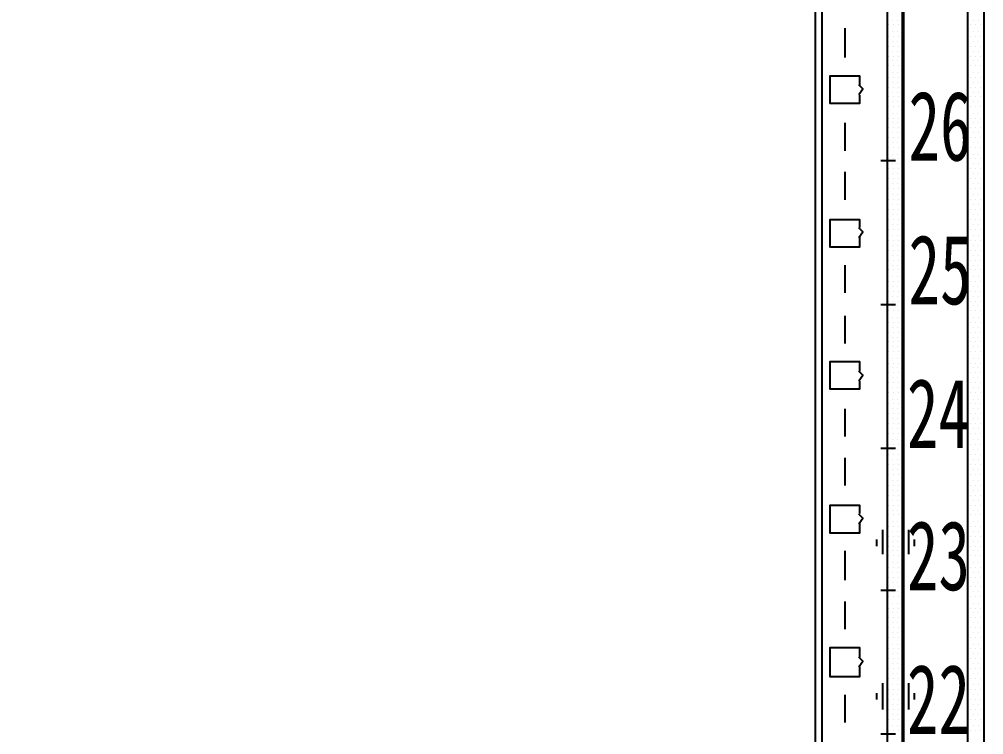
# Model space of a CAD drawing. Header units: metres. Extents: x 17 to 1264, y 17 to 859.
# Drawn here: x 392.8 to 477.8, y 386.3 to 449.4 of the extents above; entities that cross this region are included whole.
import ezdxf

# ---------------------------------------------------------------- set-up
doc = ezdxf.new("R2010")
doc.units = ezdxf.units.M
for name, color, linetype in [('LINES', 7, 'Continuous'), ('POLYLINES', 4, 'Continuous'), ('RECTS', 7, 'Continuous'), ('TEXTS', 3, 'Continuous')]:
    doc.layers.add(name, color=color, linetype=linetype)

msp = doc.modelspace()

# ---------------------------------------------------------------- linework, layer by layer
at = {"layer": 'LINES'}
for p, q in [((462.95, 121.54), (462.95, 716.83)), ((469.72, 449.28), (469.72, 449.28)), ((470.15, 449.28), (470.15, 449.28)), ((470.59, 449.28), (470.59, 449.28)), ((476.35, 449.28), (476.35, 449.28)), ((476.92, 449.28), (476.92, 449.28)), ((477.35, 449.28), (477.35, 449.28)), ((465.55, 448.56), (465.55, 445.97)), ((469.43, 448.85), (469.43, 448.85)), ((469.72, 448.27), (469.72, 448.27)), ((469.87, 448.85), (469.87, 448.85)), ((470.15, 448.27), (470.15, 448.27)), ((470.3, 448.85), (470.3, 448.85)), ((470.59, 448.27), (470.59, 448.27)), ((476.35, 448.27), (476.35, 448.27)), ((476.63, 448.85), (476.63, 448.85)), ((476.92, 448.27), (476.92, 448.27)), ((477.07, 448.85), (477.07, 448.85)), ((477.35, 448.27), (477.35, 448.27)), ((477.5, 448.85), (477.5, 448.85)), ((469.43, 447.84), (469.43, 447.84)), ((469.72, 447.41), (469.72, 447.41)), ((469.87, 447.84), (469.87, 447.84)), ((470.15, 447.41), (470.15, 447.41)), ((470.3, 447.84), (470.3, 447.84)), ((470.59, 447.41), (470.59, 447.41)), ((476.35, 447.41), (476.35, 447.41)), ((476.63, 447.84), (476.63, 447.84)), ((476.92, 447.41), (476.92, 447.41)), ((477.07, 447.84), (477.07, 447.84)), ((477.35, 447.41), (477.35, 447.41)), ((477.5, 447.84), (477.5, 447.84)), ((469.43, 446.98), (469.43, 446.98)), ((469.72, 446.54), (469.72, 446.54)), ((469.87, 446.98), (469.87, 446.98)), ((470.15, 446.54), (470.15, 446.54)), ((470.3, 446.98), (470.3, 446.98)), ((470.59, 446.54), (470.59, 446.54)), ((476.35, 446.54), (476.35, 446.54)), ((476.63, 446.98), (476.63, 446.98)), ((476.92, 446.54), (476.92, 446.54)), ((477.07, 446.98), (477.07, 446.98)), ((477.35, 446.54), (477.35, 446.54)), ((477.5, 446.98), (477.5, 446.98)), ((469.43, 446.11), (469.43, 446.11)), ((469.72, 445.68), (469.72, 445.68)), ((469.87, 446.11), (469.87, 446.11)), ((470.15, 445.68), (470.15, 445.68)), ((470.3, 446.11), (470.3, 446.11)), ((470.59, 445.68), (470.59, 445.68)), ((476.35, 445.68), (476.35, 445.68)), ((476.63, 446.11), (476.63, 446.11)), ((476.92, 445.68), (476.92, 445.68)), ((477.07, 446.11), (477.07, 446.11)), ((477.35, 445.68), (477.35, 445.68)), ((477.5, 446.11), (477.5, 446.11)), ((469.43, 445.25), (469.43, 445.25)), ((469.87, 445.25), (469.87, 445.25)), ((470.3, 445.25), (470.3, 445.25)), ((476.63, 445.25), (476.63, 445.25)), ((477.07, 445.25), (477.07, 445.25)), ((477.5, 445.25), (477.5, 445.25)), ((469.43, 444.24), (469.43, 444.24)), ((469.72, 444.67), (469.72, 444.67)), ((469.87, 444.24), (469.87, 444.24)), ((470.15, 444.67), (470.15, 444.67)), ((470.3, 444.24), (470.3, 444.24)), ((470.59, 444.67), (470.59, 444.67)), ((476.35, 444.67), (476.35, 444.67)), ((476.63, 444.24), (476.63, 444.24)), ((476.92, 444.67), (476.92, 444.67)), ((477.07, 444.24), (477.07, 444.24)), ((477.35, 444.67), (477.35, 444.67)), ((477.5, 444.24), (477.5, 444.24)), ((469.43, 443.38), (469.43, 443.38)), ((469.72, 443.81), (469.72, 443.81)), ((469.87, 443.38), (469.87, 443.38)), ((470.15, 443.81), (470.15, 443.81)), ((470.3, 443.38), (470.3, 443.38)), ((470.59, 443.81), (470.59, 443.81)), ((476.35, 443.81), (476.35, 443.81)), ((476.63, 443.38), (476.63, 443.38)), ((476.92, 443.81), (476.92, 443.81)), ((477.07, 443.38), (477.07, 443.38)), ((477.35, 443.81), (477.35, 443.81)), ((477.5, 443.38), (477.5, 443.38)), ((469.43, 442.51), (469.43, 442.51)), ((469.72, 442.94), (469.72, 442.94)), ((469.87, 442.51), (469.87, 442.51)), ((470.15, 442.94), (470.15, 442.94)), ((470.3, 442.51), (470.3, 442.51)), ((470.59, 442.94), (470.59, 442.94)), ((476.35, 442.94), (476.35, 442.94)), ((476.63, 442.51), (476.63, 442.51)), ((476.92, 442.94), (476.92, 442.94)), ((477.07, 442.51), (477.07, 442.51)), ((477.35, 442.94), (477.35, 442.94)), ((477.5, 442.51), (477.5, 442.51)), ((469.43, 441.65), (469.43, 441.65)), ((469.72, 442.08), (469.72, 442.08)), ((469.87, 441.65), (469.87, 441.65)), ((470.15, 442.08), (470.15, 442.08)), ((470.3, 441.65), (470.3, 441.65)), ((470.59, 442.08), (470.59, 442.08)), ((476.35, 442.08), (476.35, 442.08)), ((476.63, 441.65), (476.63, 441.65)), ((476.92, 442.08), (476.92, 442.08)), ((477.07, 441.65), (477.07, 441.65)), ((477.35, 442.08), (477.35, 442.08)), ((477.5, 441.65), (477.5, 441.65)), ((469.43, 440.64), (469.43, 440.64)), ((469.72, 441.07), (469.72, 441.07)), ((469.87, 440.64), (469.87, 440.64)), ((470.15, 441.07), (470.15, 441.07)), ((470.3, 440.64), (470.3, 440.64)), ((470.59, 441.07), (470.59, 441.07)), ((476.35, 441.07), (476.35, 441.07)), ((476.63, 440.64), (476.63, 440.64)), ((476.92, 441.07), (476.92, 441.07)), ((477.07, 440.64), (477.07, 440.64)), ((477.35, 441.07), (477.35, 441.07)), ((477.5, 440.64), (477.5, 440.64)), ((465.55, 440.21), (465.55, 437.76)), ((469.43, 439.78), (469.43, 439.78)), ((469.72, 440.21), (469.72, 440.21)), ((469.87, 439.78), (469.87, 439.78)), ((470.15, 440.21), (470.15, 440.21)), ((470.3, 439.78), (470.3, 439.78)), ((470.59, 440.21), (470.59, 440.21)), ((476.35, 440.21), (476.35, 440.21)), ((476.63, 439.78), (476.63, 439.78)), ((476.92, 440.21), (476.92, 440.21)), ((477.07, 439.78), (477.07, 439.78)), ((477.35, 440.21), (477.35, 440.21)), ((477.5, 439.78), (477.5, 439.78)), ((469.43, 438.91), (469.43, 438.91)), ((469.72, 439.34), (469.72, 439.34)), ((469.87, 438.91), (469.87, 438.91)), ((470.15, 439.34), (470.15, 439.34)), ((470.3, 438.91), (470.3, 438.91)), ((470.59, 439.34), (470.59, 439.34)), ((476.35, 439.34), (476.35, 439.34)), ((476.63, 438.91), (476.63, 438.91)), ((476.92, 439.34), (476.92, 439.34)), ((477.07, 438.91), (477.07, 438.91)), ((477.35, 439.34), (477.35, 439.34)), ((477.5, 438.91), (477.5, 438.91)), ((469.43, 438.05), (469.43, 438.05)), ((469.72, 438.48), (469.72, 438.48)), ((469.87, 438.05), (469.87, 438.05)), ((470.15, 438.48), (470.15, 438.48)), ((470.3, 438.05), (470.3, 438.05)), ((470.59, 438.48), (470.59, 438.48)), ((476.35, 438.48), (476.35, 438.48)), ((476.63, 438.05), (476.63, 438.05)), ((476.92, 438.48), (476.92, 438.48)), ((477.07, 438.05), (477.07, 438.05)), ((477.35, 438.48), (477.35, 438.48)), ((477.5, 438.05), (477.5, 438.05)), ((469.72, 437.47), (469.72, 437.47)), ((470.15, 437.47), (470.15, 437.47)), ((470.59, 437.47), (470.59, 437.47)), ((476.35, 437.47), (476.35, 437.47)), ((476.92, 437.47), (476.92, 437.47)), ((477.35, 437.47), (477.35, 437.47)), ((468.71, 436.9), (470.01, 436.9)), ((469.43, 437.04), (469.43, 437.04)), ((469.72, 436.61), (469.72, 436.61)), ((469.87, 437.04), (469.87, 437.04)), ((470.15, 436.61), (470.15, 436.61)), ((470.3, 437.04), (470.3, 437.04)), ((470.59, 436.61), (470.59, 436.61)), ((476.35, 436.61), (476.35, 436.61)), ((476.63, 437.04), (476.63, 437.04)), ((476.92, 436.61), (476.92, 436.61)), ((477.07, 437.04), (477.07, 437.04)), ((477.35, 436.61), (477.35, 436.61)), ((477.5, 437.04), (477.5, 437.04)), ((465.55, 435.89), (465.55, 433.44)), ((469.43, 436.18), (469.43, 436.18)), ((469.72, 435.74), (469.72, 435.74)), ((469.87, 436.18), (469.87, 436.18)), ((470.15, 435.74), (470.15, 435.74)), ((470.3, 436.18), (470.3, 436.18)), ((470.59, 435.74), (470.59, 435.74)), ((476.35, 435.74), (476.35, 435.74)), ((476.63, 436.18), (476.63, 436.18)), ((476.92, 435.74), (476.92, 435.74)), ((477.07, 436.18), (477.07, 436.18)), ((477.35, 435.74), (477.35, 435.74)), ((477.5, 436.18), (477.5, 436.18)), ((469.43, 435.31), (469.43, 435.31)), ((469.72, 434.88), (469.72, 434.88)), ((469.87, 435.31), (469.87, 435.31)), ((470.15, 434.88), (470.15, 434.88)), ((470.3, 435.31), (470.3, 435.31)), ((470.59, 434.88), (470.59, 434.88)), ((476.35, 434.88), (476.35, 434.88)), ((476.63, 435.31), (476.63, 435.31)), ((476.92, 434.88), (476.92, 434.88)), ((477.07, 435.31), (477.07, 435.31)), ((477.35, 434.88), (477.35, 434.88)), ((477.5, 435.31), (477.5, 435.31)), ((469.43, 434.45), (469.43, 434.45)), ((469.72, 433.87), (469.72, 433.87)), ((469.87, 434.45), (469.87, 434.45)), ((470.15, 433.87), (470.15, 433.87)), ((470.3, 434.45), (470.3, 434.45)), ((470.59, 433.87), (470.59, 433.87)), ((476.35, 433.87), (476.35, 433.87)), ((476.63, 434.45), (476.63, 434.45)), ((476.92, 433.87), (476.92, 433.87)), ((477.07, 434.45), (477.07, 434.45)), ((477.35, 433.87), (477.35, 433.87)), ((477.5, 434.45), (477.5, 434.45)), ((469.43, 433.44), (469.43, 433.44)), ((469.72, 433.01), (469.72, 433.01)), ((469.87, 433.44), (469.87, 433.44)), ((470.15, 433.01), (470.15, 433.01)), ((470.3, 433.44), (470.3, 433.44)), ((470.59, 433.01), (470.59, 433.01)), ((476.35, 433.01), (476.35, 433.01)), ((476.63, 433.44), (476.63, 433.44)), ((476.92, 433.01), (476.92, 433.01)), ((477.07, 433.44), (477.07, 433.44)), ((477.35, 433.01), (477.35, 433.01)), ((477.5, 433.44), (477.5, 433.44)), ((469.43, 432.58), (469.43, 432.58)), ((469.72, 432.14), (469.72, 432.14)), ((469.87, 432.58), (469.87, 432.58)), ((470.15, 432.14), (470.15, 432.14)), ((470.3, 432.58), (470.3, 432.58)), ((470.59, 432.14), (470.59, 432.14)), ((476.35, 432.14), (476.35, 432.14)), ((476.63, 432.58), (476.63, 432.58)), ((476.92, 432.14), (476.92, 432.14)), ((477.07, 432.58), (477.07, 432.58)), ((477.35, 432.14), (477.35, 432.14)), ((477.5, 432.58), (477.5, 432.58)), ((469.43, 431.71), (469.43, 431.71)), ((469.72, 431.28), (469.72, 431.28)), ((469.87, 431.71), (469.87, 431.71)), ((470.15, 431.28), (470.15, 431.28)), ((470.3, 431.71), (470.3, 431.71)), ((470.59, 431.28), (470.59, 431.28)), ((476.35, 431.28), (476.35, 431.28)), ((476.63, 431.71), (476.63, 431.71)), ((476.92, 431.28), (476.92, 431.28)), ((477.07, 431.71), (477.07, 431.71)), ((477.35, 431.28), (477.35, 431.28)), ((477.5, 431.71), (477.5, 431.71)), ((469.43, 430.85), (469.43, 430.85)), ((469.87, 430.85), (469.87, 430.85)), ((470.3, 430.85), (470.3, 430.85)), ((476.63, 430.85), (476.63, 430.85)), ((477.07, 430.85), (477.07, 430.85)), ((477.5, 430.85), (477.5, 430.85)), ((469.43, 429.84), (469.43, 429.84)), ((469.72, 430.27), (469.72, 430.27)), ((469.87, 429.84), (469.87, 429.84)), ((470.15, 430.27), (470.15, 430.27)), ((470.3, 429.84), (470.3, 429.84)), ((470.59, 430.27), (470.59, 430.27)), ((476.35, 430.27), (476.35, 430.27)), ((476.63, 429.84), (476.63, 429.84)), ((476.92, 430.27), (476.92, 430.27)), ((477.07, 429.84), (477.07, 429.84)), ((477.35, 430.27), (477.35, 430.27)), ((477.5, 429.84), (477.5, 429.84)), ((469.43, 428.98), (469.43, 428.98)), ((469.72, 429.41), (469.72, 429.41)), ((469.87, 428.98), (469.87, 428.98)), ((470.15, 429.41), (470.15, 429.41)), ((470.3, 428.98), (470.3, 428.98)), ((470.59, 429.41), (470.59, 429.41)), ((476.35, 429.41), (476.35, 429.41)), ((476.63, 428.98), (476.63, 428.98)), ((476.92, 429.41), (476.92, 429.41)), ((477.07, 428.98), (477.07, 428.98)), ((477.35, 429.41), (477.35, 429.41)), ((477.5, 428.98), (477.5, 428.98)), ((469.43, 428.11), (469.43, 428.11)), ((469.72, 428.54), (469.72, 428.54)), ((469.87, 428.11), (469.87, 428.11)), ((470.15, 428.54), (470.15, 428.54)), ((470.3, 428.11), (470.3, 428.11)), ((470.59, 428.54), (470.59, 428.54)), ((476.35, 428.54), (476.35, 428.54)), ((476.63, 428.11), (476.63, 428.11)), ((476.92, 428.54), (476.92, 428.54)), ((477.07, 428.11), (477.07, 428.11)), ((477.35, 428.54), (477.35, 428.54)), ((477.5, 428.11), (477.5, 428.11)), ((465.55, 427.68), (465.55, 425.23)), ((469.43, 427.25), (469.43, 427.25)), ((469.72, 427.68), (469.72, 427.68)), ((469.87, 427.25), (469.87, 427.25)), ((470.15, 427.68), (470.15, 427.68)), ((470.3, 427.25), (470.3, 427.25)), ((470.59, 427.68), (470.59, 427.68)), ((476.35, 427.68), (476.35, 427.68)), ((476.63, 427.25), (476.63, 427.25)), ((476.92, 427.68), (476.92, 427.68)), ((477.07, 427.25), (477.07, 427.25)), ((477.35, 427.68), (477.35, 427.68)), ((477.5, 427.25), (477.5, 427.25)), ((469.43, 426.24), (469.43, 426.24)), ((469.72, 426.67), (469.72, 426.67)), ((469.87, 426.24), (469.87, 426.24)), ((470.15, 426.67), (470.15, 426.67)), ((470.3, 426.24), (470.3, 426.24)), ((470.59, 426.67), (470.59, 426.67)), ((476.35, 426.67), (476.35, 426.67)), ((476.63, 426.24), (476.63, 426.24)), ((476.92, 426.67), (476.92, 426.67)), ((477.07, 426.24), (477.07, 426.24)), ((477.35, 426.67), (477.35, 426.67)), ((477.5, 426.24), (477.5, 426.24)), ((469.43, 425.38), (469.43, 425.38)), ((469.72, 425.81), (469.72, 425.81)), ((469.87, 425.38), (469.87, 425.38)), ((470.15, 425.81), (470.15, 425.81)), ((470.3, 425.38), (470.3, 425.38)), ((470.59, 425.81), (470.59, 425.81)), ((476.35, 425.81), (476.35, 425.81)), ((476.63, 425.38), (476.63, 425.38)), ((476.92, 425.81), (476.92, 425.81)), ((477.07, 425.38), (477.07, 425.38)), ((477.35, 425.81), (477.35, 425.81)), ((477.5, 425.38), (477.5, 425.38)), ((469.43, 424.51), (469.43, 424.51)), ((469.72, 424.94), (469.72, 424.94)), ((469.87, 424.51), (469.87, 424.51)), ((470.15, 424.94), (470.15, 424.94)), ((470.3, 424.51), (470.3, 424.51)), ((470.59, 424.94), (470.59, 424.94)), ((476.35, 424.94), (476.35, 424.94)), ((476.63, 424.51), (476.63, 424.51)), ((476.92, 424.94), (476.92, 424.94)), ((477.07, 424.51), (477.07, 424.51)), ((477.35, 424.94), (477.35, 424.94)), ((477.5, 424.51), (477.5, 424.51)), ((468.71, 424.22), (470.01, 424.22)), ((469.43, 423.65), (469.43, 423.65)), ((469.72, 424.08), (469.72, 424.08)), ((469.87, 423.65), (469.87, 423.65)), ((470.15, 424.08), (470.15, 424.08)), ((470.3, 423.65), (470.3, 423.65)), ((470.59, 424.08), (470.59, 424.08)), ((476.35, 424.08), (476.35, 424.08)), ((476.63, 423.65), (476.63, 423.65)), ((476.92, 424.08), (476.92, 424.08)), ((477.07, 423.65), (477.07, 423.65)), ((477.35, 424.08), (477.35, 424.08)), ((477.5, 423.65), (477.5, 423.65)), ((465.55, 423.22), (465.55, 420.77)), ((469.43, 422.64), (469.43, 422.64)), ((469.72, 423.07), (469.72, 423.07)), ((469.87, 422.64), (469.87, 422.64)), ((470.15, 423.07), (470.15, 423.07)), ((470.3, 422.64), (470.3, 422.64)), ((470.59, 423.07), (470.59, 423.07)), ((476.35, 423.07), (476.35, 423.07)), ((476.63, 422.64), (476.63, 422.64)), ((476.92, 423.07), (476.92, 423.07)), ((477.07, 422.64), (477.07, 422.64)), ((477.35, 423.07), (477.35, 423.07)), ((477.5, 422.64), (477.5, 422.64)), ((469.43, 421.78), (469.43, 421.78)), ((469.72, 422.21), (469.72, 422.21)), ((469.87, 421.78), (469.87, 421.78)), ((470.15, 422.21), (470.15, 422.21)), ((470.3, 421.78), (470.3, 421.78)), ((470.59, 422.21), (470.59, 422.21)), ((476.35, 422.21), (476.35, 422.21)), ((476.63, 421.78), (476.63, 421.78)), ((476.92, 422.21), (476.92, 422.21)), ((477.07, 421.78), (477.07, 421.78)), ((477.35, 422.21), (477.35, 422.21)), ((477.5, 421.78), (477.5, 421.78)), ((469.72, 421.34), (469.72, 421.34)), ((470.15, 421.34), (470.15, 421.34)), ((470.59, 421.34), (470.59, 421.34)), ((476.35, 421.34), (476.35, 421.34)), ((476.92, 421.34), (476.92, 421.34)), ((477.35, 421.34), (477.35, 421.34)), ((469.43, 420.91), (469.43, 420.91)), ((469.72, 420.48), (469.72, 420.48)), ((469.87, 420.91), (469.87, 420.91)), ((470.15, 420.48), (470.15, 420.48)), ((470.3, 420.91), (470.3, 420.91)), ((470.59, 420.48), (470.59, 420.48)), ((476.35, 420.48), (476.35, 420.48)), ((476.63, 420.91), (476.63, 420.91)), ((476.92, 420.48), (476.92, 420.48)), ((477.07, 420.91), (477.07, 420.91)), ((477.35, 420.48), (477.35, 420.48)), ((477.5, 420.91), (477.5, 420.91)), ((469.43, 420.05), (469.43, 420.05)), ((469.72, 419.47), (469.72, 419.47)), ((469.87, 420.05), (469.87, 420.05)), ((470.15, 419.47), (470.15, 419.47)), ((470.3, 420.05), (470.3, 420.05)), ((470.59, 419.47), (470.59, 419.47)), ((476.35, 419.47), (476.35, 419.47)), ((476.63, 420.05), (476.63, 420.05)), ((476.92, 419.47), (476.92, 419.47)), ((477.07, 420.05), (477.07, 420.05)), ((477.35, 419.47), (477.35, 419.47)), ((477.5, 420.05), (477.5, 420.05)), ((469.43, 419.04), (469.43, 419.04)), ((469.72, 418.61), (469.72, 418.61)), ((469.87, 419.04), (469.87, 419.04)), ((470.15, 418.61), (470.15, 418.61)), ((470.3, 419.04), (470.3, 419.04)), ((470.59, 418.61), (470.59, 418.61)), ((476.35, 418.61), (476.35, 418.61)), ((476.63, 419.04), (476.63, 419.04)), ((476.92, 418.61), (476.92, 418.61)), ((477.07, 419.04), (477.07, 419.04)), ((477.35, 418.61), (477.35, 418.61)), ((477.5, 419.04), (477.5, 419.04)), ((469.43, 418.18), (469.43, 418.18)), ((469.72, 417.74), (469.72, 417.74)), ((469.87, 418.18), (469.87, 418.18)), ((470.15, 417.74), (470.15, 417.74)), ((470.3, 418.18), (470.3, 418.18)), ((470.59, 417.74), (470.59, 417.74)), ((476.35, 417.74), (476.35, 417.74)), ((476.63, 418.18), (476.63, 418.18)), ((476.92, 417.74), (476.92, 417.74)), ((477.07, 418.18), (477.07, 418.18)), ((477.35, 417.74), (477.35, 417.74)), ((477.5, 418.18), (477.5, 418.18)), ((469.43, 417.31), (469.43, 417.31)), ((469.72, 416.88), (469.72, 416.88)), ((469.87, 417.31), (469.87, 417.31)), ((470.15, 416.88), (470.15, 416.88)), ((470.3, 417.31), (470.3, 417.31)), ((470.59, 416.88), (470.59, 416.88)), ((476.35, 416.88), (476.35, 416.88)), ((476.63, 417.31), (476.63, 417.31)), ((476.92, 416.88), (476.92, 416.88)), ((477.07, 417.31), (477.07, 417.31)), ((477.35, 416.88), (477.35, 416.88)), ((477.5, 417.31), (477.5, 417.31)), ((469.43, 416.45), (469.43, 416.45)), ((469.72, 415.87), (469.72, 415.87)), ((469.87, 416.45), (469.87, 416.45)), ((470.15, 415.87), (470.15, 415.87)), ((470.3, 416.45), (470.3, 416.45)), ((470.59, 415.87), (470.59, 415.87)), ((476.35, 415.87), (476.35, 415.87)), ((476.63, 416.45), (476.63, 416.45)), ((476.92, 415.87), (476.92, 415.87)), ((477.07, 416.45), (477.07, 416.45)), ((477.35, 415.87), (477.35, 415.87)), ((477.5, 416.45), (477.5, 416.45)), ((465.55, 415.01), (465.55, 412.56)), ((469.43, 415.44), (469.43, 415.44)), ((469.72, 415.01), (469.72, 415.01)), ((469.87, 415.44), (469.87, 415.44)), ((470.15, 415.01), (470.15, 415.01)), ((470.3, 415.44), (470.3, 415.44)), ((470.59, 415.01), (470.59, 415.01)), ((476.35, 415.01), (476.35, 415.01)), ((476.63, 415.44), (476.63, 415.44)), ((476.92, 415.01), (476.92, 415.01)), ((477.07, 415.44), (477.07, 415.44)), ((477.35, 415.01), (477.35, 415.01)), ((477.5, 415.44), (477.5, 415.44)), ((469.43, 414.58), (469.43, 414.58)), ((469.72, 414.14), (469.72, 414.14)), ((469.87, 414.58), (469.87, 414.58)), ((470.15, 414.14), (470.15, 414.14)), ((470.3, 414.58), (470.3, 414.58)), ((470.59, 414.14), (470.59, 414.14)), ((476.35, 414.14), (476.35, 414.14)), ((476.63, 414.58), (476.63, 414.58)), ((476.92, 414.14), (476.92, 414.14)), ((477.07, 414.58), (477.07, 414.58)), ((477.35, 414.14), (477.35, 414.14)), ((477.5, 414.58), (477.5, 414.58)), ((469.43, 413.71), (469.43, 413.71)), ((469.72, 413.28), (469.72, 413.28)), ((469.87, 413.71), (469.87, 413.71)), ((470.15, 413.28), (470.15, 413.28)), ((470.3, 413.71), (470.3, 413.71)), ((470.59, 413.28), (470.59, 413.28)), ((476.35, 413.28), (476.35, 413.28)), ((476.63, 413.71), (476.63, 413.71)), ((476.92, 413.28), (476.92, 413.28)), ((477.07, 413.71), (477.07, 413.71)), ((477.35, 413.28), (477.35, 413.28)), ((477.5, 413.71), (477.5, 413.71)), ((469.43, 412.85), (469.43, 412.85)), ((469.87, 412.85), (469.87, 412.85)), ((470.3, 412.85), (470.3, 412.85)), ((476.63, 412.85), (476.63, 412.85)), ((477.07, 412.85), (477.07, 412.85)), ((477.5, 412.85), (477.5, 412.85)), ((469.43, 411.84), (469.43, 411.84)), ((469.72, 412.27), (469.72, 412.27)), ((469.87, 411.84), (469.87, 411.84)), ((470.15, 412.27), (470.15, 412.27)), ((470.3, 411.84), (470.3, 411.84)), ((470.59, 412.27), (470.59, 412.27)), ((476.35, 412.27), (476.35, 412.27)), ((476.63, 411.84), (476.63, 411.84)), ((476.92, 412.27), (476.92, 412.27)), ((477.07, 411.84), (477.07, 411.84)), ((477.35, 412.27), (477.35, 412.27)), ((477.5, 411.84), (477.5, 411.84)), ((468.71, 411.55), (470.01, 411.55)), ((469.43, 410.98), (469.43, 410.98)), ((469.72, 411.41), (469.72, 411.41)), ((469.87, 410.98), (469.87, 410.98)), ((470.15, 411.41), (470.15, 411.41)), ((470.3, 410.98), (470.3, 410.98)), ((470.59, 411.41), (470.59, 411.41)), ((476.35, 411.41), (476.35, 411.41)), ((476.63, 410.98), (476.63, 410.98)), ((476.92, 411.41), (476.92, 411.41)), ((477.07, 410.98), (477.07, 410.98)), ((477.35, 411.41), (477.35, 411.41)), ((477.5, 410.98), (477.5, 410.98)), ((465.55, 410.69), (465.55, 408.24)), ((469.43, 410.11), (469.43, 410.11)), ((469.72, 410.54), (469.72, 410.54)), ((469.87, 410.11), (469.87, 410.11)), ((470.15, 410.54), (470.15, 410.54)), ((470.3, 410.11), (470.3, 410.11)), ((470.59, 410.54), (470.59, 410.54)), ((476.35, 410.54), (476.35, 410.54)), ((476.63, 410.11), (476.63, 410.11)), ((476.92, 410.54), (476.92, 410.54)), ((477.07, 410.11), (477.07, 410.11)), ((477.35, 410.54), (477.35, 410.54)), ((477.5, 410.11), (477.5, 410.11)), ((469.43, 409.25), (469.43, 409.25)), ((469.72, 409.68), (469.72, 409.68)), ((469.87, 409.25), (469.87, 409.25)), ((470.15, 409.68), (470.15, 409.68)), ((470.3, 409.25), (470.3, 409.25)), ((470.59, 409.68), (470.59, 409.68)), ((476.35, 409.68), (476.35, 409.68)), ((476.63, 409.25), (476.63, 409.25)), ((476.92, 409.68), (476.92, 409.68)), ((477.07, 409.25), (477.07, 409.25)), ((477.35, 409.68), (477.35, 409.68)), ((477.5, 409.25), (477.5, 409.25)), ((469.43, 408.24), (469.43, 408.24)), ((469.72, 408.67), (469.72, 408.67)), ((469.87, 408.24), (469.87, 408.24)), ((470.15, 408.67), (470.15, 408.67)), ((470.3, 408.24), (470.3, 408.24)), ((470.59, 408.67), (470.59, 408.67)), ((476.35, 408.67), (476.35, 408.67)), ((476.63, 408.24), (476.63, 408.24)), ((476.92, 408.67), (476.92, 408.67)), ((477.07, 408.24), (477.07, 408.24)), ((477.35, 408.67), (477.35, 408.67)), ((477.5, 408.24), (477.5, 408.24)), ((469.43, 407.38), (469.43, 407.38)), ((469.72, 407.81), (469.72, 407.81)), ((469.87, 407.38), (469.87, 407.38)), ((470.15, 407.81), (470.15, 407.81)), ((470.3, 407.38), (470.3, 407.38)), ((470.59, 407.81), (470.59, 407.81)), ((476.35, 407.81), (476.35, 407.81)), ((476.63, 407.38), (476.63, 407.38)), ((476.92, 407.81), (476.92, 407.81)), ((477.07, 407.38), (477.07, 407.38)), ((477.35, 407.81), (477.35, 407.81)), ((477.5, 407.38), (477.5, 407.38)), ((469.43, 406.51), (469.43, 406.51)), ((469.72, 406.94), (469.72, 406.94)), ((469.87, 406.51), (469.87, 406.51)), ((470.15, 406.94), (470.15, 406.94)), ((470.3, 406.51), (470.3, 406.51)), ((470.59, 406.94), (470.59, 406.94)), ((476.35, 406.94), (476.35, 406.94)), ((476.63, 406.51), (476.63, 406.51)), ((476.92, 406.94), (476.92, 406.94)), ((477.07, 406.51), (477.07, 406.51)), ((477.35, 406.94), (477.35, 406.94)), ((477.5, 406.51), (477.5, 406.51)), ((469.43, 405.65), (469.43, 405.65)), ((469.72, 406.08), (469.72, 406.08)), ((469.87, 405.65), (469.87, 405.65)), ((470.15, 406.08), (470.15, 406.08)), ((470.3, 405.65), (470.3, 405.65)), ((470.59, 406.08), (470.59, 406.08)), ((476.35, 406.08), (476.35, 406.08)), ((476.63, 405.65), (476.63, 405.65)), ((476.92, 406.08), (476.92, 406.08)), ((477.07, 405.65), (477.07, 405.65)), ((477.35, 406.08), (477.35, 406.08)), ((477.5, 405.65), (477.5, 405.65)), ((469.72, 405.07), (469.72, 405.07)), ((470.15, 405.07), (470.15, 405.07)), ((470.59, 405.07), (470.59, 405.07)), ((476.35, 405.07), (476.35, 405.07)), ((476.92, 405.07), (476.92, 405.07)), ((477.35, 405.07), (477.35, 405.07)), ((468.86, 404.35), (468.86, 402.19)), ((469.43, 404.64), (469.43, 404.64)), ((469.72, 404.21), (469.72, 404.21)), ((469.87, 404.64), (469.87, 404.64)), ((470.15, 404.21), (470.15, 404.21)), ((470.3, 404.64), (470.3, 404.64)), ((470.59, 404.21), (470.59, 404.21)), ((471.16, 404.35), (471.16, 402.19)), ((476.35, 404.21), (476.35, 404.21)), ((476.63, 404.64), (476.63, 404.64)), ((476.92, 404.21), (476.92, 404.21)), ((477.07, 404.64), (477.07, 404.64)), ((477.35, 404.21), (477.35, 404.21)), ((477.5, 404.64), (477.5, 404.64)), ((468.35, 403.49), (468.35, 402.91)), ((469.43, 403.78), (469.43, 403.78)), ((469.72, 403.34), (469.72, 403.34)), ((469.87, 403.78), (469.87, 403.78)), ((470.15, 403.34), (470.15, 403.34)), ((470.3, 403.78), (470.3, 403.78)), ((470.59, 403.34), (470.59, 403.34)), ((471.67, 403.49), (471.67, 402.91)), ((476.35, 403.34), (476.35, 403.34)), ((476.63, 403.78), (476.63, 403.78)), ((476.92, 403.34), (476.92, 403.34)), ((477.07, 403.78), (477.07, 403.78)), ((477.35, 403.34), (477.35, 403.34)), ((477.5, 403.78), (477.5, 403.78)), ((465.55, 402.48), (465.55, 399.89)), ((469.43, 402.91), (469.43, 402.91)), ((469.72, 402.48), (469.72, 402.48)), ((469.87, 402.91), (469.87, 402.91)), ((470.15, 402.48), (470.15, 402.48)), ((470.3, 402.91), (470.3, 402.91)), ((470.59, 402.48), (470.59, 402.48)), ((476.35, 402.48), (476.35, 402.48)), ((476.63, 402.91), (476.63, 402.91)), ((476.92, 402.48), (476.92, 402.48)), ((477.07, 402.91), (477.07, 402.91)), ((477.35, 402.48), (477.35, 402.48)), ((477.5, 402.91), (477.5, 402.91)), ((469.43, 402.05), (469.43, 402.05)), ((469.72, 401.47), (469.72, 401.47)), ((469.87, 402.05), (469.87, 402.05)), ((470.15, 401.47), (470.15, 401.47)), ((470.3, 402.05), (470.3, 402.05)), ((470.59, 401.47), (470.59, 401.47)), ((476.35, 401.47), (476.35, 401.47)), ((476.63, 402.05), (476.63, 402.05)), ((476.92, 401.47), (476.92, 401.47)), ((477.07, 402.05), (477.07, 402.05)), ((477.35, 401.47), (477.35, 401.47)), ((477.5, 402.05), (477.5, 402.05)), ((469.43, 401.04), (469.43, 401.04)), ((469.72, 400.61), (469.72, 400.61)), ((469.87, 401.04), (469.87, 401.04)), ((470.15, 400.61), (470.15, 400.61)), ((470.3, 401.04), (470.3, 401.04)), ((470.59, 400.61), (470.59, 400.61)), ((476.35, 400.61), (476.35, 400.61)), ((476.63, 401.04), (476.63, 401.04)), ((476.92, 400.61), (476.92, 400.61)), ((477.07, 401.04), (477.07, 401.04)), ((477.35, 400.61), (477.35, 400.61)), ((477.5, 401.04), (477.5, 401.04)), ((469.43, 400.18), (469.43, 400.18)), ((469.72, 399.74), (469.72, 399.74)), ((469.87, 400.18), (469.87, 400.18)), ((470.15, 399.74), (470.15, 399.74)), ((470.3, 400.18), (470.3, 400.18)), ((470.59, 399.74), (470.59, 399.74)), ((476.35, 399.74), (476.35, 399.74)), ((476.63, 400.18), (476.63, 400.18)), ((476.92, 399.74), (476.92, 399.74)), ((477.07, 400.18), (477.07, 400.18)), ((477.35, 399.74), (477.35, 399.74)), ((477.5, 400.18), (477.5, 400.18)), ((468.71, 399.02), (470.01, 399.02)), ((469.43, 399.31), (469.43, 399.31)), ((469.72, 398.88), (469.72, 398.88)), ((469.87, 399.31), (469.87, 399.31)), ((470.15, 398.88), (470.15, 398.88)), ((470.3, 399.31), (470.3, 399.31)), ((470.59, 398.88), (470.59, 398.88)), ((476.35, 398.88), (476.35, 398.88)), ((476.63, 399.31), (476.63, 399.31)), ((476.92, 398.88), (476.92, 398.88)), ((477.07, 399.31), (477.07, 399.31)), ((477.35, 398.88), (477.35, 398.88)), ((477.5, 399.31), (477.5, 399.31)), ((465.55, 398.02), (465.55, 395.57)), ((469.43, 398.45), (469.43, 398.45)), ((469.87, 398.45), (469.87, 398.45)), ((470.3, 398.45), (470.3, 398.45)), ((476.63, 398.45), (476.63, 398.45)), ((477.07, 398.45), (477.07, 398.45)), ((477.5, 398.45), (477.5, 398.45)), ((469.43, 397.44), (469.43, 397.44)), ((469.72, 397.87), (469.72, 397.87)), ((469.87, 397.44), (469.87, 397.44)), ((470.15, 397.87), (470.15, 397.87)), ((470.3, 397.44), (470.3, 397.44)), ((470.59, 397.87), (470.59, 397.87)), ((476.35, 397.87), (476.35, 397.87)), ((476.63, 397.44), (476.63, 397.44)), ((476.92, 397.87), (476.92, 397.87)), ((477.07, 397.44), (477.07, 397.44)), ((477.35, 397.87), (477.35, 397.87)), ((477.5, 397.44), (477.5, 397.44)), ((469.43, 396.58), (469.43, 396.58)), ((469.72, 397.01), (469.72, 397.01)), ((469.87, 396.58), (469.87, 396.58)), ((470.15, 397.01), (470.15, 397.01)), ((470.3, 396.58), (470.3, 396.58)), ((470.59, 397.01), (470.59, 397.01)), ((476.35, 397.01), (476.35, 397.01)), ((476.63, 396.58), (476.63, 396.58)), ((476.92, 397.01), (476.92, 397.01)), ((477.07, 396.58), (477.07, 396.58)), ((477.35, 397.01), (477.35, 397.01)), ((477.5, 396.58), (477.5, 396.58)), ((469.43, 395.71), (469.43, 395.71)), ((469.72, 396.14), (469.72, 396.14)), ((469.87, 395.71), (469.87, 395.71)), ((470.15, 396.14), (470.15, 396.14)), ((470.3, 395.71), (470.3, 395.71)), ((470.59, 396.14), (470.59, 396.14)), ((476.35, 396.14), (476.35, 396.14)), ((476.63, 395.71), (476.63, 395.71)), ((476.92, 396.14), (476.92, 396.14)), ((477.07, 395.71), (477.07, 395.71)), ((477.35, 396.14), (477.35, 396.14)), ((477.5, 395.71), (477.5, 395.71)), ((469.43, 394.85), (469.43, 394.85)), ((469.72, 395.28), (469.72, 395.28)), ((469.87, 394.85), (469.87, 394.85)), ((470.15, 395.28), (470.15, 395.28)), ((470.3, 394.85), (470.3, 394.85)), ((470.59, 395.28), (470.59, 395.28)), ((476.35, 395.28), (476.35, 395.28)), ((476.63, 394.85), (476.63, 394.85)), ((476.92, 395.28), (476.92, 395.28)), ((477.07, 394.85), (477.07, 394.85)), ((477.35, 395.28), (477.35, 395.28)), ((477.5, 394.85), (477.5, 394.85)), ((469.43, 393.84), (469.43, 393.84)), ((469.72, 394.27), (469.72, 394.27)), ((469.87, 393.84), (469.87, 393.84)), ((470.15, 394.27), (470.15, 394.27)), ((470.3, 393.84), (470.3, 393.84)), ((470.59, 394.27), (470.59, 394.27)), ((476.35, 394.27), (476.35, 394.27)), ((476.63, 393.84), (476.63, 393.84)), ((476.92, 394.27), (476.92, 394.27)), ((477.07, 393.84), (477.07, 393.84)), ((477.35, 394.27), (477.35, 394.27)), ((477.5, 393.84), (477.5, 393.84)), ((469.43, 392.98), (469.43, 392.98)), ((469.72, 393.41), (469.72, 393.41)), ((469.87, 392.98), (469.87, 392.98)), ((470.15, 393.41), (470.15, 393.41)), ((470.3, 392.98), (470.3, 392.98)), ((470.59, 393.41), (470.59, 393.41)), ((476.35, 393.41), (476.35, 393.41)), ((476.63, 392.98), (476.63, 392.98)), ((476.92, 393.41), (476.92, 393.41)), ((477.07, 392.98), (477.07, 392.98)), ((477.35, 393.41), (477.35, 393.41)), ((477.5, 392.98), (477.5, 392.98)), ((469.43, 392.11), (469.43, 392.11)), ((469.72, 392.54), (469.72, 392.54)), ((469.87, 392.11), (469.87, 392.11)), ((470.15, 392.54), (470.15, 392.54)), ((470.3, 392.11), (470.3, 392.11)), ((470.59, 392.54), (470.59, 392.54)), ((476.35, 392.54), (476.35, 392.54)), ((476.63, 392.11), (476.63, 392.11)), ((476.92, 392.54), (476.92, 392.54)), ((477.07, 392.11), (477.07, 392.11)), ((477.35, 392.54), (477.35, 392.54)), ((477.5, 392.11), (477.5, 392.11)), ((469.43, 391.25), (469.43, 391.25)), ((469.72, 391.68), (469.72, 391.68)), ((469.87, 391.25), (469.87, 391.25)), ((470.15, 391.68), (470.15, 391.68)), ((470.3, 391.25), (470.3, 391.25)), ((470.59, 391.68), (470.59, 391.68)), ((476.35, 391.68), (476.35, 391.68)), ((476.63, 391.25), (476.63, 391.25)), ((476.92, 391.68), (476.92, 391.68)), ((477.07, 391.25), (477.07, 391.25)), ((477.35, 391.68), (477.35, 391.68)), ((477.5, 391.25), (477.5, 391.25)), ((468.86, 390.82), (468.86, 388.51)), ((469.72, 390.67), (469.72, 390.67)), ((470.15, 390.67), (470.15, 390.67)), ((470.59, 390.67), (470.59, 390.67)), ((471.16, 390.82), (471.16, 388.51)), ((476.35, 390.67), (476.35, 390.67)), ((476.92, 390.67), (476.92, 390.67)), ((477.35, 390.67), (477.35, 390.67)), ((465.55, 389.81), (465.55, 387.36)), ((468.35, 389.95), (468.35, 389.38)), ((469.43, 390.24), (469.43, 390.24)), ((469.72, 389.81), (469.72, 389.81)), ((469.87, 390.24), (469.87, 390.24)), ((470.15, 389.81), (470.15, 389.81)), ((470.3, 390.24), (470.3, 390.24)), ((470.59, 389.81), (470.59, 389.81)), ((471.67, 389.95), (471.67, 389.38)), ((476.35, 389.81), (476.35, 389.81)), ((476.63, 390.24), (476.63, 390.24)), ((476.92, 389.81), (476.92, 389.81)), ((477.07, 390.24), (477.07, 390.24)), ((477.35, 389.81), (477.35, 389.81)), ((477.5, 390.24), (477.5, 390.24)), ((469.43, 389.38), (469.43, 389.38)), ((469.72, 388.94), (469.72, 388.94)), ((469.87, 389.38), (469.87, 389.38)), ((470.15, 388.94), (470.15, 388.94)), ((470.3, 389.38), (470.3, 389.38)), ((470.59, 388.94), (470.59, 388.94)), ((476.35, 388.94), (476.35, 388.94)), ((476.63, 389.38), (476.63, 389.38)), ((476.92, 388.94), (476.92, 388.94)), ((477.07, 389.38), (477.07, 389.38)), ((477.35, 388.94), (477.35, 388.94)), ((477.5, 389.38), (477.5, 389.38)), ((469.43, 388.51), (469.43, 388.51)), ((469.72, 388.08), (469.72, 388.08)), ((469.87, 388.51), (469.87, 388.51)), ((470.15, 388.08), (470.15, 388.08)), ((470.3, 388.51), (470.3, 388.51)), ((470.59, 388.08), (470.59, 388.08)), ((476.35, 388.08), (476.35, 388.08)), ((476.63, 388.51), (476.63, 388.51)), ((476.92, 388.08), (476.92, 388.08)), ((477.07, 388.51), (477.07, 388.51)), ((477.35, 388.08), (477.35, 388.08)), ((477.5, 388.51), (477.5, 388.51)), ((469.43, 387.65), (469.43, 387.65)), ((469.72, 387.07), (469.72, 387.07)), ((469.87, 387.65), (469.87, 387.65)), ((470.15, 387.07), (470.15, 387.07)), ((470.3, 387.65), (470.3, 387.65)), ((470.59, 387.07), (470.59, 387.07)), ((476.35, 387.07), (476.35, 387.07)), ((476.63, 387.65), (476.63, 387.65)), ((476.92, 387.07), (476.92, 387.07)), ((477.07, 387.65), (477.07, 387.65)), ((477.35, 387.07), (477.35, 387.07)), ((477.5, 387.65), (477.5, 387.65)), ((468.71, 386.35), (470.01, 386.35)), ((469.43, 386.64), (469.43, 386.64)), ((469.87, 386.64), (469.87, 386.64)), ((470.3, 386.64), (470.3, 386.64)), ((476.63, 386.64), (476.63, 386.64)), ((477.07, 386.64), (477.07, 386.64)), ((477.5, 386.64), (477.5, 386.64))]:
    msp.add_line(p, q, dxfattribs=at)
at = {"layer": 'POLYLINES'}
for points in [[(470.73, 718.42), (470.73, 574.85), (470.73, 121.54)], [(470.73, 718.42), (470.73, 574.85), (470.73, 121.54)], [(463.53, 699.55), (463.53, 560.59), (463.53, 121.54)], [(466.84, 442.66), (466.84, 441.94), (464.25, 441.94), (464.25, 444.38), (466.84, 444.38), (466.84, 443.52)], [(466.79, 442.72), (467.14, 443.21), (466.79, 443.57)], [(466.84, 430.13), (466.84, 429.26), (464.25, 429.26), (464.25, 431.71), (466.84, 431.71), (466.84, 430.99)], [(466.79, 430.1), (467.14, 430.6), (466.79, 430.96)], [(466.84, 417.46), (466.84, 416.74), (464.25, 416.74), (464.25, 419.18), (466.84, 419.18), (466.84, 418.32)], [(466.79, 417.49), (467.14, 417.99), (466.79, 418.34)], [(466.84, 404.93), (466.84, 404.06), (464.25, 404.06), (464.25, 406.51), (466.84, 406.51), (466.84, 405.79)], [(466.79, 404.88), (467.14, 405.37), (466.79, 405.73)], [(466.84, 392.26), (466.84, 391.39), (464.25, 391.39), (464.25, 393.98), (466.84, 393.98), (466.84, 393.12)], [(466.79, 392.26), (467.14, 392.76), (466.79, 393.11)]]:
    msp.add_lwpolyline(points, dxfattribs=at)
at = {"layer": 'RECTS'}
for points in [[(307.72, 732.67), (477.79, 732.67), (477.79, 109.01), (307.72, 109.01)], [(309.02, 731.23), (476.35, 731.23), (476.35, 110.45), (309.02, 110.45)], [(314.78, 718.42), (470.59, 718.42), (470.59, 120.1), (314.78, 120.1)], [(316.22, 716.83), (469.29, 716.83), (469.29, 121.54), (316.22, 121.54)]]:
    msp.add_lwpolyline(points, dxfattribs=at)

# ---------------------------------------------------------------- texts
at = {"layer": 'TEXTS', "width": 0.666667}
for s, p in [('26', (471.16, 436.89)), ('25', (471.16, 424.22)), ('24', (471.02, 411.55)), ('23', (471.02, 399.02)), ('22', (471.02, 386.35))]:
    msp.add_text(s, height=6.13, dxfattribs=at).set_placement(p)

doc.saveas('drawing.dxf')
